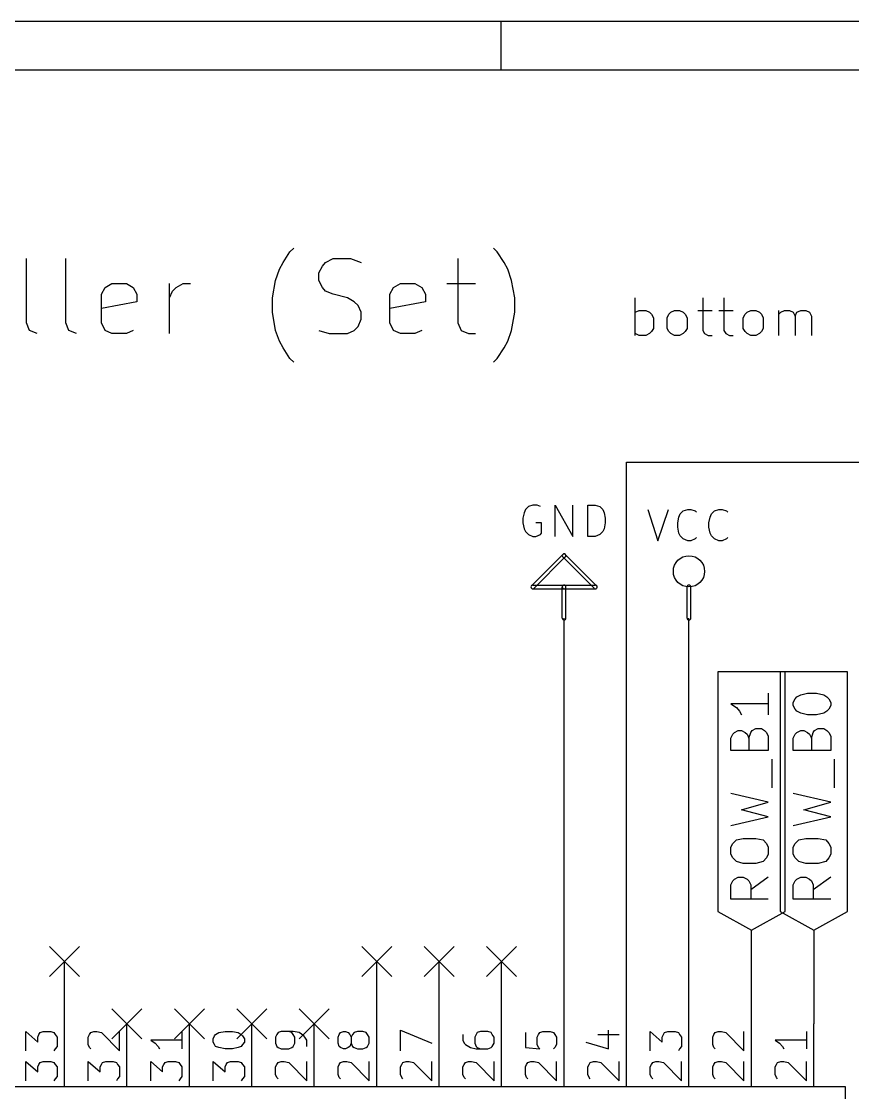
# Model space of a CAD drawing. Extents: x 10 to 287, y -200 to -10.
# Drawn here: x 140.49 to 174.3, y -53.59 to -10.01 of the extents above; entities that cross this region are included whole.
import ezdxf

# ---------------------------------------------------------------- set-up
doc = ezdxf.new("R2010")
doc.units = 0
doc.header["$MEASUREMENT"] = 0

msp = doc.modelspace()

# ---------------------------------------------------------------- linework, layer by layer
at = {"layer": 'Blue 2'}
for p, q in [((141.63, -47.6504), (142.85, -48.8696)), ((142.85, -47.6504), (141.63, -48.8696)), ((154.33, -47.6504), (155.55, -48.8696)), ((155.55, -47.6504), (154.33, -48.8696)), ((156.87, -47.6504), (158.09, -48.8696)), ((158.09, -47.6504), (156.87, -48.8696)), ((159.41, -47.6504), (160.63, -48.8696)), ((160.63, -47.6504), (159.41, -48.8696)), ((144.17, -50.1904), (145.39, -51.4096)), ((145.39, -50.1904), (144.17, -51.4096)), ((146.71, -50.1904), (147.93, -51.4096)), ((147.93, -50.1904), (146.71, -51.4096)), ((149.25, -50.1904), (150.47, -51.4096)), ((150.47, -50.1904), (149.25, -51.4096)), ((151.79, -50.1904), (153.01, -51.4096)), ((153.01, -50.1904), (151.79, -51.4096))]:
    msp.add_line(p, q, dxfattribs=at)
at = {"layer": 'Blue 3'}
for p, q in [((151.13, -19.812), (151.409, -19.3802)), ((151.409, -19.3802), (151.562, -19.2278)), ((159.842, -19.3802), (159.69, -19.2278)), ((160.122, -19.812), (159.842, -19.3802)), ((140.691, -22.2758), (140.691, -19.6596)), ((142.291, -22.2758), (142.291, -19.6596)), ((150.978, -20.0914), (151.13, -19.812)), ((152.578, -20.2438), (152.73, -19.9644)), ((152.73, -19.9644), (152.857, -19.812)), ((152.857, -19.812), (153.162, -19.6596)), ((153.162, -19.6596), (153.873, -19.6596)), ((153.873, -19.6596), (154.305, -19.812)), ((158.242, -19.6596), (158.242, -22.2758)), ((160.274, -20.0914), (160.122, -19.812)), ((150.825, -20.5486), (150.978, -20.0914)), ((152.578, -20.5486), (152.578, -20.2438)), ((160.426, -20.5486), (160.274, -20.0914)), ((143.739, -21.1074), (143.891, -20.828)), ((143.891, -20.828), (144.17, -20.6756)), ((144.17, -20.6756), (144.755, -20.6756)), ((144.755, -20.6756), (145.034, -20.828)), ((145.034, -20.828), (145.186, -21.1074)), ((146.507, -22.7076), (146.507, -20.6756)), ((146.634, -20.9804), (146.787, -20.828)), ((146.787, -20.828), (147.066, -20.6756)), ((147.066, -20.6756), (147.371, -20.6756)), ((150.698, -21.2598), (150.825, -20.5486)), ((152.73, -20.828), (152.578, -20.5486)), ((152.857, -20.9804), (152.73, -20.828)), ((155.473, -21.1074), (155.626, -20.828)), ((155.626, -20.828), (155.905, -20.6756)), ((155.905, -20.6756), (156.489, -20.6756)), ((156.489, -20.6756), (156.769, -20.828)), ((156.769, -20.828), (156.921, -21.1074)), ((157.785, -20.6756), (158.953, -20.6756)), ((160.553, -21.2598), (160.426, -20.5486)), ((143.739, -22.2758), (143.739, -21.1074)), ((145.186, -21.1074), (145.186, -21.4122)), ((146.507, -21.2598), (146.634, -20.9804)), ((150.698, -21.844), (150.698, -21.2598)), ((153.162, -21.1074), (152.857, -20.9804)), ((153.746, -21.2598), (153.162, -21.1074)), ((154.026, -21.4122), (153.746, -21.2598)), ((155.473, -22.2758), (155.473, -21.1074)), ((156.921, -21.1074), (156.921, -21.4122)), ((160.553, -21.844), (160.553, -21.2598)), ((165.456, -22.7838), (165.456, -21.2598)), ((168.199, -21.2598), (168.199, -22.5806)), ((169.062, -21.2598), (169.062, -22.5806)), ((145.186, -21.4122), (143.739, -21.6916)), ((154.178, -21.5646), (154.026, -21.4122)), ((154.305, -21.844), (154.178, -21.5646)), ((156.921, -21.4122), (155.473, -21.6916)), ((165.456, -21.844), (165.608, -21.7678)), ((165.608, -21.7678), (165.887, -21.7678)), ((165.887, -21.7678), (166.04, -21.844)), ((166.903, -21.844), (167.056, -21.7678)), ((167.056, -21.7678), (167.259, -21.7678)), ((167.259, -21.7678), (167.411, -21.844)), ((167.996, -21.7678), (168.58, -21.7678)), ((168.859, -21.7678), (169.443, -21.7678)), ((170.002, -21.844), (170.155, -21.7678)), ((170.155, -21.7678), (170.358, -21.7678)), ((170.358, -21.7678), (170.51, -21.844)), ((171.298, -22.7838), (171.298, -21.7678)), ((171.374, -21.844), (171.526, -21.7678)), ((171.526, -21.7678), (171.729, -21.7678)), ((171.729, -21.7678), (171.882, -21.844)), ((172.034, -21.844), (172.187, -21.7678)), ((172.187, -21.7678), (172.39, -21.7678)), ((172.39, -21.7678), (172.542, -21.844)), ((150.825, -22.5806), (150.698, -21.844)), ((154.178, -22.4282), (154.305, -22.1234)), ((154.305, -22.1234), (154.305, -21.844)), ((160.426, -22.5806), (160.553, -21.844)), ((166.04, -21.844), (166.116, -21.9202)), ((166.116, -21.9202), (166.192, -22.0726)), ((166.192, -22.0726), (166.192, -22.5044)), ((166.751, -22.0726), (166.827, -21.9202)), ((166.751, -22.5044), (166.751, -22.0726)), ((166.827, -21.9202), (166.903, -21.844)), ((167.411, -21.844), (167.488, -21.9202)), ((167.488, -21.9202), (167.564, -22.0726)), ((167.564, -22.0726), (167.564, -22.5044)), ((169.85, -22.0726), (169.926, -21.9202)), ((169.85, -22.5044), (169.85, -22.0726)), ((169.926, -21.9202), (170.002, -21.844)), ((170.51, -21.844), (170.586, -21.9202)), ((170.586, -21.9202), (170.663, -22.0726)), ((170.663, -22.0726), (170.663, -22.5044)), ((171.298, -21.9202), (171.374, -21.844)), ((171.882, -21.844), (171.958, -21.9964)), ((171.958, -21.9964), (172.034, -21.844)), ((171.958, -21.9964), (171.958, -22.7838)), ((172.542, -21.844), (172.618, -21.9964)), ((172.618, -21.9964), (172.618, -22.7838)), ((140.818, -22.5806), (140.691, -22.2758)), ((141.122, -22.7076), (140.818, -22.5806)), ((142.418, -22.5806), (142.291, -22.2758)), ((142.723, -22.7076), (142.418, -22.5806)), ((143.891, -22.5806), (143.739, -22.2758)), ((144.17, -22.7076), (143.891, -22.5806)), ((145.034, -22.5806), (144.755, -22.7076)), ((150.978, -23.0124), (150.825, -22.5806)), ((152.578, -22.5806), (153.01, -22.7076)), ((153.746, -22.7076), (154.026, -22.5806)), ((154.026, -22.5806), (154.178, -22.4282)), ((155.626, -22.5806), (155.473, -22.2758)), ((155.905, -22.7076), (155.626, -22.5806)), ((156.769, -22.5806), (156.489, -22.7076)), ((158.242, -22.2758), (158.369, -22.5806)), ((158.369, -22.5806), (158.674, -22.7076)), ((160.274, -23.0124), (160.426, -22.5806)), ((166.116, -22.6314), (166.04, -22.7076)), ((166.192, -22.5044), (166.116, -22.6314)), ((166.827, -22.6314), (166.751, -22.5044)), ((166.903, -22.7076), (166.827, -22.6314)), ((167.488, -22.6314), (167.411, -22.7076)), ((167.564, -22.5044), (167.488, -22.6314)), ((168.199, -22.5806), (168.275, -22.7076)), ((169.062, -22.5806), (169.139, -22.7076)), ((169.926, -22.6314), (169.85, -22.5044)), ((170.002, -22.7076), (169.926, -22.6314)), ((170.586, -22.6314), (170.51, -22.7076)), ((170.663, -22.5044), (170.586, -22.6314)), ((144.755, -22.7076), (144.17, -22.7076)), ((151.13, -23.2918), (150.978, -23.0124)), ((153.01, -22.7076), (153.746, -22.7076)), ((156.489, -22.7076), (155.905, -22.7076)), ((158.674, -22.7076), (158.953, -22.7076)), ((160.122, -23.2918), (160.274, -23.0124)), ((165.608, -22.7838), (165.456, -22.7076)), ((165.887, -22.7838), (165.608, -22.7838)), ((166.04, -22.7076), (165.887, -22.7838)), ((167.056, -22.7838), (166.903, -22.7076)), ((167.259, -22.7838), (167.056, -22.7838)), ((167.411, -22.7076), (167.259, -22.7838)), ((168.275, -22.7076), (168.427, -22.7838)), ((168.427, -22.7838), (168.58, -22.7838)), ((169.139, -22.7076), (169.291, -22.7838)), ((169.291, -22.7838), (169.443, -22.7838)), ((170.155, -22.7838), (170.002, -22.7076)), ((170.358, -22.7838), (170.155, -22.7838)), ((170.51, -22.7076), (170.358, -22.7838)), ((151.409, -23.7236), (151.13, -23.2918)), ((159.842, -23.7236), (160.122, -23.2918)), ((151.562, -23.876), (151.409, -23.7236)), ((159.69, -23.876), (159.842, -23.7236))]:
    msp.add_line(p, q, dxfattribs=at)
at = {"layer": 'Cyan 2'}
for p, q in [((160.934, -29.9974), (160.884, -30.226)), ((160.985, -29.8704), (160.934, -29.9974)), ((161.112, -29.7434), (160.985, -29.8704)), ((161.29, -29.6926), (161.112, -29.7434)), ((161.468, -29.6926), (161.29, -29.6926)), ((161.595, -29.7434), (161.468, -29.6926)), ((162.204, -30.9626), (162.204, -29.6926)), ((162.204, -29.6926), (162.916, -30.9626)), ((162.916, -30.9626), (162.916, -29.6926)), ((163.525, -30.9626), (163.525, -29.6926)), ((163.525, -29.6926), (163.83, -29.6926)), ((163.83, -29.6926), (164.008, -29.7434)), ((164.008, -29.7434), (164.135, -29.8704)), ((164.135, -29.8704), (164.186, -29.9974)), ((164.186, -29.9974), (164.236, -30.226)), ((165.964, -29.8704), (166.37, -31.1404)), ((166.37, -31.1404), (166.802, -29.8704)), ((167.234, -30.1752), (167.284, -30.0482)), ((167.284, -30.0482), (167.411, -29.9212)), ((167.411, -29.9212), (167.589, -29.8704)), ((167.589, -29.8704), (167.716, -29.8704)), ((167.716, -29.8704), (167.894, -29.9212)), ((167.894, -29.9212), (167.945, -29.972)), ((168.504, -30.1752), (168.554, -30.0482)), ((168.554, -30.0482), (168.681, -29.9212)), ((168.681, -29.9212), (168.859, -29.8704)), ((168.859, -29.8704), (168.986, -29.8704)), ((168.986, -29.8704), (169.164, -29.9212)), ((169.164, -29.9212), (169.215, -29.972)), ((160.884, -30.226), (160.884, -30.4038)), ((160.884, -30.4038), (160.934, -30.6578)), ((161.646, -30.4038), (161.417, -30.4038)), ((161.646, -30.8356), (161.646, -30.4038)), ((164.236, -30.4038), (164.186, -30.6578)), ((164.236, -30.226), (164.236, -30.4038)), ((167.183, -30.4038), (167.234, -30.1752)), ((167.183, -30.5816), (167.183, -30.4038)), ((168.453, -30.4038), (168.504, -30.1752)), ((168.453, -30.5816), (168.453, -30.4038)), ((160.934, -30.6578), (160.985, -30.7594)), ((160.985, -30.7594), (161.112, -30.8864)), ((161.112, -30.8864), (161.29, -30.9626)), ((161.417, -30.9626), (161.595, -30.8864)), ((161.595, -30.8864), (161.646, -30.8356)), ((164.008, -30.8864), (163.83, -30.9626)), ((164.135, -30.7594), (164.008, -30.8864)), ((164.186, -30.6578), (164.135, -30.7594)), ((167.234, -30.8356), (167.183, -30.5816)), ((167.284, -30.9372), (167.234, -30.8356)), ((167.411, -31.0642), (167.284, -30.9372)), ((168.504, -30.8356), (168.453, -30.5816)), ((168.554, -30.9372), (168.504, -30.8356)), ((168.681, -31.0642), (168.554, -30.9372)), ((161.29, -30.9626), (161.417, -30.9626)), ((163.83, -30.9626), (163.525, -30.9626)), ((167.589, -31.1404), (167.411, -31.0642)), ((167.716, -31.1404), (167.589, -31.1404)), ((167.894, -31.0642), (167.716, -31.1404)), ((167.945, -31.0134), (167.894, -31.0642)), ((168.859, -31.1404), (168.681, -31.0642)), ((168.986, -31.1404), (168.859, -31.1404)), ((169.164, -31.0642), (168.986, -31.1404)), ((169.215, -31.0134), (169.164, -31.0642))]:
    msp.add_line(p, q, dxfattribs=at)
at = {"layer": 'Green 2'}
for p, q in [((165.1, -50.8), (165.1, -27.94)), ((165.1, -27.94), (182.88, -27.94)), ((162.56, -50.8), (162.56, -34.29)), ((167.64, -50.8), (167.64, -34.29)), ((170.18, -50.8), (170.18, -46.99)), ((172.72, -46.99), (172.72, -50.8)), ((142.24, -50.8), (142.24, -48.26)), ((154.94, -50.8), (154.94, -48.26)), ((157.48, -50.8), (157.48, -48.26)), ((160.02, -50.8), (160.02, -48.26))]:
    msp.add_line(p, q, dxfattribs=at)
at = {"layer": 'L.Yellow'}
for p, q in [((123.19, -53.34), (173.99, -53.34)), ((173.99, -53.34), (173.99, -76.2))]:
    msp.add_line(p, q, dxfattribs=at)
at = {"layer": 'Red 2'}
for p, q in [((286.995, -10.0076), (10.0076, -10.0076)), ((159.995, -11.9888), (159.995, -10.0076)), ((285.013, -11.9888), (11.9888, -11.9888)), ((161.239, -32.9692), (162.509, -31.6992)), ((161.341, -33.0708), (162.611, -31.8008)), ((162.509, -31.8008), (163.779, -33.0708)), ((162.611, -31.6992), (163.881, -32.9692)), ((161.29, -32.9438), (162.56, -32.9438)), ((161.29, -33.0962), (162.56, -33.0962)), ((162.484, -34.29), (162.484, -33.02)), ((162.56, -32.9438), (163.83, -32.9438)), ((162.56, -33.0962), (163.83, -33.0962)), ((162.636, -34.29), (162.636, -33.02)), ((167.564, -34.29), (167.564, -33.02)), ((167.716, -34.29), (167.716, -33.02)), ((170.18, -36.4744), (168.808, -36.4744)), ((168.808, -36.4744), (168.808, -46.228)), ((171.552, -36.4744), (170.18, -36.4744)), ((172.72, -36.4744), (171.348, -36.4744)), ((171.348, -36.4744), (171.348, -46.228)), ((171.552, -46.228), (171.552, -36.4744)), ((174.092, -36.4744), (172.72, -36.4744)), ((174.092, -46.228), (174.092, -36.4744)), ((170.866, -37.338), (170.866, -38.227)), ((172.034, -37.4904), (172.187, -37.4142)), ((172.187, -37.4142), (172.466, -37.338)), ((172.466, -37.338), (172.822, -37.338)), ((172.822, -37.338), (173.126, -37.4142)), ((173.126, -37.4142), (173.253, -37.4904)), ((170.866, -37.7698), (169.342, -37.7698)), ((169.342, -37.7698), (169.57, -37.9222)), ((171.882, -37.719), (171.958, -37.5666)), ((171.882, -37.846), (171.882, -37.719)), ((171.958, -37.9984), (171.882, -37.846)), ((171.958, -37.5666), (172.034, -37.4904)), ((173.253, -37.4904), (173.33, -37.5666)), ((173.33, -37.5666), (173.406, -37.719)), ((173.406, -37.846), (173.33, -37.9984)), ((173.406, -37.719), (173.406, -37.846)), ((169.57, -37.9222), (169.697, -38.0746)), ((169.697, -38.0746), (169.774, -38.227)), ((172.034, -38.0746), (171.958, -37.9984)), ((172.187, -38.1508), (172.034, -38.0746)), ((172.466, -38.227), (172.187, -38.1508)), ((172.822, -38.227), (172.466, -38.227)), ((173.126, -38.1508), (172.822, -38.227)), ((173.253, -38.0746), (173.126, -38.1508)), ((173.33, -37.9984), (173.253, -38.0746)), ((170.205, -38.862), (170.358, -38.7858)), ((170.358, -38.7858), (170.586, -38.7858)), ((170.586, -38.7858), (170.713, -38.862)), ((172.745, -38.862), (172.898, -38.7858)), ((172.898, -38.7858), (173.126, -38.7858)), ((173.126, -38.7858), (173.253, -38.862)), ((169.342, -39.1668), (169.418, -39.0144)), ((169.342, -39.6748), (169.342, -39.1668)), ((169.418, -39.0144), (169.494, -38.9382)), ((169.494, -38.9382), (169.647, -38.862)), ((169.647, -38.862), (169.774, -38.862)), ((169.774, -38.862), (169.926, -38.9382)), ((169.926, -38.9382), (170.002, -39.0144)), ((170.002, -39.0144), (170.078, -39.1668)), ((170.078, -39.1668), (170.155, -38.9382)), ((170.078, -39.1668), (170.078, -39.6748)), ((170.155, -38.9382), (170.205, -38.862)), ((170.713, -38.862), (170.79, -38.9382)), ((170.79, -38.9382), (170.866, -39.0906)), ((170.866, -39.0906), (170.866, -39.6748)), ((171.882, -39.1668), (171.958, -39.0144)), ((171.882, -39.6748), (171.882, -39.1668)), ((171.958, -39.0144), (172.034, -38.9382)), ((172.034, -38.9382), (172.187, -38.862)), ((172.187, -38.862), (172.314, -38.862)), ((172.314, -38.862), (172.466, -38.9382)), ((172.466, -38.9382), (172.542, -39.0144)), ((172.542, -39.0144), (172.618, -39.1668)), ((172.618, -39.1668), (172.695, -38.9382)), ((172.618, -39.1668), (172.618, -39.6748)), ((172.695, -38.9382), (172.745, -38.862)), ((173.253, -38.862), (173.33, -38.9382)), ((173.33, -38.9382), (173.406, -39.0906)), ((173.406, -39.0906), (173.406, -39.6748)), ((170.866, -39.6748), (169.342, -39.6748)), ((171.018, -41.1988), (171.018, -40.0304)), ((173.406, -39.6748), (171.882, -39.6748)), ((173.558, -41.1988), (173.558, -40.0304)), ((170.866, -41.783), (169.342, -41.4274)), ((169.774, -42.0878), (170.866, -41.783)), ((173.406, -41.783), (171.882, -41.4274)), ((172.314, -42.0878), (173.406, -41.783)), ((170.866, -42.3672), (169.774, -42.0878)), ((173.406, -42.3672), (172.314, -42.0878)), ((169.342, -42.7228), (170.866, -42.3672)), ((171.882, -42.7228), (173.406, -42.3672)), ((169.342, -43.6118), (169.418, -43.4594)), ((169.418, -43.4594), (169.57, -43.307)), ((169.57, -43.307), (169.85, -43.2562)), ((169.85, -43.2562), (170.358, -43.2562)), ((170.358, -43.2562), (170.663, -43.307)), ((170.663, -43.307), (170.79, -43.4594)), ((170.79, -43.4594), (170.866, -43.6118)), ((171.882, -43.6118), (171.958, -43.4594)), ((171.958, -43.4594), (172.11, -43.307)), ((172.11, -43.307), (172.39, -43.2562)), ((172.39, -43.2562), (172.898, -43.2562)), ((172.898, -43.2562), (173.203, -43.307)), ((173.203, -43.307), (173.33, -43.4594)), ((173.33, -43.4594), (173.406, -43.6118)), ((169.342, -43.8912), (169.342, -43.6118)), ((169.418, -44.0436), (169.342, -43.8912)), ((170.866, -43.8912), (170.79, -44.0436)), ((170.866, -43.6118), (170.866, -43.8912)), ((171.882, -43.8912), (171.882, -43.6118)), ((171.958, -44.0436), (171.882, -43.8912)), ((173.406, -43.8912), (173.33, -44.0436)), ((173.406, -43.6118), (173.406, -43.8912)), ((169.57, -44.196), (169.418, -44.0436)), ((169.85, -44.2722), (169.57, -44.196)), ((170.358, -44.2722), (169.85, -44.2722)), ((170.663, -44.196), (170.358, -44.2722)), ((170.79, -44.0436), (170.663, -44.196)), ((172.11, -44.196), (171.958, -44.0436)), ((172.39, -44.2722), (172.11, -44.196)), ((172.898, -44.2722), (172.39, -44.2722)), ((173.203, -44.196), (172.898, -44.2722)), ((173.33, -44.0436), (173.203, -44.196)), ((169.494, -44.9072), (169.647, -44.831)), ((169.647, -44.831), (169.85, -44.831)), ((169.85, -44.831), (170.002, -44.9072)), ((170.866, -44.831), (170.155, -45.339)), ((172.034, -44.9072), (172.187, -44.831)), ((172.187, -44.831), (172.39, -44.831)), ((172.39, -44.831), (172.542, -44.9072)), ((173.406, -44.831), (172.695, -45.339)), ((169.342, -45.1358), (169.418, -44.9834)), ((169.342, -45.72), (169.342, -45.1358)), ((169.418, -44.9834), (169.494, -44.9072)), ((170.002, -44.9072), (170.078, -44.9834)), ((170.078, -44.9834), (170.155, -45.1358)), ((170.155, -45.1358), (170.155, -45.72)), ((171.882, -45.1358), (171.958, -44.9834)), ((171.882, -45.72), (171.882, -45.1358)), ((171.958, -44.9834), (172.034, -44.9072)), ((172.542, -44.9072), (172.618, -44.9834)), ((172.618, -44.9834), (172.695, -45.1358)), ((172.695, -45.1358), (172.695, -45.72)), ((170.866, -45.72), (169.342, -45.72)), ((173.406, -45.72), (171.882, -45.72)), ((168.808, -46.228), (170.18, -46.99)), ((170.18, -46.99), (171.552, -46.228)), ((171.348, -46.228), (172.72, -46.99)), ((172.72, -46.99), (174.092, -46.228)), ((142.24, -53.34), (142.24, -50.8)), ((144.78, -53.34), (144.78, -50.8)), ((147.32, -53.34), (147.32, -50.8)), ((149.86, -53.34), (149.86, -50.8)), ((152.4, -53.34), (152.4, -50.8)), ((154.94, -53.34), (154.94, -50.8)), ((157.48, -53.34), (157.48, -50.8)), ((160.02, -53.34), (160.02, -50.8)), ((162.56, -53.34), (162.56, -50.8)), ((165.1, -53.34), (165.1, -50.8)), ((167.64, -53.34), (167.64, -50.8)), ((170.18, -53.34), (170.18, -50.8)), ((172.72, -53.34), (172.72, -50.8)), ((140.665, -51.8922), (140.665, -51.1048)), ((140.665, -51.1048), (141.148, -51.5366)), ((141.148, -51.3334), (141.199, -51.2318)), ((141.148, -51.5366), (141.148, -51.3334)), ((141.199, -51.2318), (141.249, -51.1556)), ((141.249, -51.1556), (141.376, -51.1048)), ((141.376, -51.1048), (141.681, -51.1048)), ((141.681, -51.1048), (141.808, -51.1556)), ((141.808, -51.1556), (141.859, -51.2318)), ((141.859, -51.2318), (141.935, -51.3334)), ((141.935, -51.3334), (141.935, -51.7144)), ((143.205, -51.3334), (143.256, -51.2318)), ((143.205, -51.6382), (143.205, -51.3334)), ((143.256, -51.2318), (143.307, -51.1556)), ((143.307, -51.1556), (143.434, -51.1048)), ((143.434, -51.1048), (143.561, -51.1048)), ((143.561, -51.1048), (143.739, -51.1556)), ((143.739, -51.1556), (144.475, -51.8922)), ((144.475, -51.8922), (144.475, -51.1048)), ((147.015, -51.1048), (147.015, -51.816)), ((148.285, -51.4096), (148.336, -51.2826)), ((148.285, -51.5366), (148.285, -51.4096)), ((148.336, -51.2826), (148.387, -51.2318)), ((148.387, -51.2318), (148.514, -51.1556)), ((148.514, -51.1556), (148.768, -51.1048)), ((148.768, -51.1048), (149.073, -51.1048)), ((149.073, -51.1048), (149.301, -51.1556)), ((149.301, -51.1556), (149.428, -51.2318)), ((149.428, -51.2318), (149.479, -51.2826)), ((149.479, -51.2826), (149.555, -51.4096)), ((149.555, -51.4096), (149.555, -51.5366)), ((150.876, -51.2318), (150.825, -51.3334)), ((150.825, -51.3334), (150.825, -51.5874)), ((150.927, -51.1556), (150.876, -51.2318)), ((151.054, -51.1048), (150.927, -51.1556)), ((151.536, -51.1048), (151.054, -51.1048)), ((151.486, -51.1556), (151.359, -51.1048)), ((151.536, -51.2318), (151.486, -51.1556)), ((151.79, -51.1556), (151.536, -51.1048)), ((151.613, -51.3334), (151.536, -51.2318)), ((151.613, -51.5874), (151.613, -51.3334)), ((151.968, -51.2826), (151.79, -51.1556)), ((152.019, -51.3334), (151.968, -51.2826)), ((152.095, -51.4604), (152.019, -51.3334)), ((153.365, -51.3334), (153.416, -51.2318)), ((153.365, -51.5874), (153.365, -51.3334)), ((153.416, -51.2318), (153.467, -51.1556)), ((153.467, -51.1556), (153.594, -51.1048)), ((153.594, -51.1048), (153.67, -51.1048)), ((153.67, -51.1048), (153.772, -51.1556)), ((153.772, -51.1556), (153.848, -51.2318)), ((153.848, -51.2318), (153.899, -51.3334)), ((153.949, -51.2318), (153.899, -51.3334)), ((153.899, -51.3334), (153.899, -51.5874)), ((154.026, -51.1556), (153.949, -51.2318)), ((154.153, -51.1048), (154.026, -51.1556)), ((154.381, -51.1048), (154.153, -51.1048)), ((154.508, -51.1556), (154.381, -51.1048)), ((154.559, -51.2318), (154.508, -51.1556)), ((154.635, -51.3334), (154.559, -51.2318)), ((154.635, -51.5874), (154.635, -51.3334)), ((155.905, -51.8922), (155.905, -51.054)), ((155.905, -51.054), (157.175, -51.5874)), ((158.445, -51.2318), (158.445, -51.4604)), ((158.979, -51.2318), (158.928, -51.3334)), ((158.928, -51.3334), (158.928, -51.5874)), ((159.029, -51.1556), (158.979, -51.2318)), ((159.156, -51.1048), (159.029, -51.1556)), ((159.461, -51.1048), (159.156, -51.1048)), ((159.588, -51.1556), (159.461, -51.1048)), ((159.639, -51.2318), (159.588, -51.1556)), ((159.715, -51.3334), (159.639, -51.2318)), ((159.715, -51.5874), (159.715, -51.3334)), ((160.985, -51.1556), (160.985, -51.7652)), ((161.468, -51.3334), (161.519, -51.2318)), ((161.468, -51.6382), (161.468, -51.3334)), ((161.519, -51.2318), (161.569, -51.1556)), ((161.569, -51.1556), (161.696, -51.1048)), ((161.696, -51.1048), (162.001, -51.1048)), ((162.001, -51.1048), (162.128, -51.1556)), ((162.128, -51.1556), (162.179, -51.2318)), ((162.179, -51.2318), (162.255, -51.3334)), ((162.255, -51.3334), (162.255, -51.6382)), ((163.932, -51.2318), (164.795, -51.2318)), ((164.363, -51.816), (164.363, -51.054)), ((166.065, -51.8922), (166.065, -51.1048)), ((166.065, -51.1048), (166.548, -51.5366)), ((166.548, -51.3334), (166.599, -51.2318)), ((166.548, -51.5366), (166.548, -51.3334)), ((166.599, -51.2318), (166.649, -51.1556)), ((166.649, -51.1556), (166.776, -51.1048)), ((166.776, -51.1048), (167.081, -51.1048)), ((167.081, -51.1048), (167.208, -51.1556)), ((167.208, -51.1556), (167.259, -51.2318)), ((167.259, -51.2318), (167.335, -51.3334)), ((167.335, -51.3334), (167.335, -51.7144)), ((168.605, -51.3334), (168.656, -51.2318)), ((168.605, -51.6382), (168.605, -51.3334)), ((168.656, -51.2318), (168.707, -51.1556)), ((168.707, -51.1556), (168.834, -51.1048)), ((168.834, -51.1048), (168.961, -51.1048)), ((168.961, -51.1048), (169.139, -51.1556)), ((169.139, -51.1556), (169.875, -51.8922)), ((169.875, -51.8922), (169.875, -51.1048)), ((172.415, -51.1048), (172.415, -51.816)), ((141.859, -51.816), (141.808, -51.8922)), ((141.935, -51.7144), (141.859, -51.816)), ((143.256, -51.7652), (143.205, -51.6382)), ((143.307, -51.816), (143.256, -51.7652)), ((147.015, -51.4604), (145.745, -51.4604)), ((145.745, -51.4604), (145.923, -51.5874)), ((145.923, -51.5874), (146.05, -51.7144)), ((146.05, -51.7144), (146.101, -51.816)), ((148.336, -51.6382), (148.285, -51.5366)), ((148.387, -51.7144), (148.336, -51.6382)), ((148.514, -51.7652), (148.387, -51.7144)), ((148.768, -51.816), (148.514, -51.7652)), ((149.073, -51.816), (148.768, -51.816)), ((149.301, -51.7652), (149.073, -51.816)), ((149.428, -51.7144), (149.301, -51.7652)), ((149.479, -51.6382), (149.428, -51.7144)), ((149.555, -51.5366), (149.479, -51.6382)), ((150.825, -51.5874), (150.876, -51.7144)), ((150.876, -51.7144), (150.927, -51.7652)), ((150.927, -51.7652), (151.054, -51.816)), ((151.054, -51.816), (151.359, -51.816)), ((151.359, -51.816), (151.486, -51.7652)), ((151.486, -51.7652), (151.536, -51.7144)), ((151.536, -51.7144), (151.613, -51.5874)), ((152.095, -51.7144), (152.095, -51.4604)), ((153.416, -51.7144), (153.365, -51.5874)), ((153.467, -51.7652), (153.416, -51.7144)), ((153.594, -51.816), (153.467, -51.7652)), ((153.67, -51.816), (153.594, -51.816)), ((153.772, -51.7652), (153.67, -51.816)), ((153.848, -51.7144), (153.772, -51.7652)), ((153.899, -51.5874), (153.848, -51.7144)), ((153.899, -51.5874), (153.949, -51.7144)), ((153.949, -51.7144), (154.026, -51.7652)), ((154.026, -51.7652), (154.153, -51.816)), ((154.153, -51.816), (154.381, -51.816)), ((154.381, -51.816), (154.508, -51.7652)), ((154.508, -51.7652), (154.559, -51.7144)), ((154.559, -51.7144), (154.635, -51.5874)), ((158.445, -51.4604), (158.496, -51.5874)), ((158.496, -51.5874), (158.547, -51.6382)), ((158.547, -51.6382), (158.75, -51.7652)), ((158.75, -51.7652), (158.979, -51.816)), ((158.928, -51.5874), (158.979, -51.7144)), ((158.979, -51.7144), (159.029, -51.7652)), ((158.979, -51.816), (159.461, -51.816)), ((159.029, -51.7652), (159.156, -51.816)), ((159.461, -51.816), (159.588, -51.7652)), ((159.588, -51.7652), (159.639, -51.7144)), ((159.639, -51.7144), (159.715, -51.5874)), ((160.985, -51.7652), (161.569, -51.816)), ((161.519, -51.7652), (161.468, -51.6382)), ((161.569, -51.816), (161.519, -51.7652)), ((162.179, -51.7652), (162.128, -51.816)), ((162.255, -51.6382), (162.179, -51.7652)), ((163.449, -51.5366), (164.363, -51.816)), ((167.259, -51.816), (167.208, -51.8922)), ((167.335, -51.7144), (167.259, -51.816)), ((168.656, -51.7652), (168.605, -51.6382)), ((168.707, -51.816), (168.656, -51.7652)), ((172.415, -51.4604), (171.145, -51.4604)), ((171.145, -51.4604), (171.323, -51.5874)), ((171.323, -51.5874), (171.45, -51.7144)), ((171.45, -51.7144), (171.501, -51.816)), ((140.665, -53.1114), (140.665, -52.324)), ((140.665, -52.324), (141.148, -52.7558)), ((141.148, -52.5526), (141.199, -52.451)), ((141.148, -52.7558), (141.148, -52.5526)), ((141.199, -52.451), (141.249, -52.3748)), ((141.249, -52.3748), (141.376, -52.324)), ((141.376, -52.324), (141.681, -52.324)), ((141.681, -52.324), (141.808, -52.3748)), ((141.808, -52.3748), (141.859, -52.451)), ((141.859, -52.451), (141.935, -52.5526)), ((141.935, -52.5526), (141.935, -52.9336)), ((143.205, -53.1114), (143.205, -52.324)), ((143.205, -52.324), (143.688, -52.7558)), ((143.688, -52.5526), (143.739, -52.451)), ((143.688, -52.7558), (143.688, -52.5526)), ((143.739, -52.451), (143.789, -52.3748)), ((143.789, -52.3748), (143.916, -52.324)), ((143.916, -52.324), (144.221, -52.324)), ((144.221, -52.324), (144.348, -52.3748)), ((144.348, -52.3748), (144.399, -52.451)), ((144.399, -52.451), (144.475, -52.5526)), ((144.475, -52.5526), (144.475, -52.9336)), ((145.745, -53.1114), (145.745, -52.324)), ((145.745, -52.324), (146.228, -52.7558)), ((146.228, -52.5526), (146.279, -52.451)), ((146.228, -52.7558), (146.228, -52.5526)), ((146.279, -52.451), (146.329, -52.3748)), ((146.329, -52.3748), (146.456, -52.324)), ((146.456, -52.324), (146.761, -52.324)), ((146.761, -52.324), (146.888, -52.3748)), ((146.888, -52.3748), (146.939, -52.451)), ((146.939, -52.451), (147.015, -52.5526)), ((147.015, -52.5526), (147.015, -52.9336)), ((148.285, -53.1114), (148.285, -52.324)), ((148.285, -52.324), (148.768, -52.7558)), ((148.768, -52.5526), (148.819, -52.451)), ((148.768, -52.7558), (148.768, -52.5526)), ((148.819, -52.451), (148.869, -52.3748)), ((148.869, -52.3748), (148.996, -52.324)), ((148.996, -52.324), (149.301, -52.324)), ((149.301, -52.324), (149.428, -52.3748)), ((149.428, -52.3748), (149.479, -52.451)), ((149.479, -52.451), (149.555, -52.5526)), ((149.555, -52.5526), (149.555, -52.9336)), ((150.825, -52.5526), (150.876, -52.451)), ((150.825, -52.8574), (150.825, -52.5526)), ((150.876, -52.451), (150.927, -52.3748)), ((150.927, -52.3748), (151.054, -52.324)), ((151.054, -52.324), (151.181, -52.324)), ((151.181, -52.324), (151.359, -52.3748)), ((151.359, -52.3748), (152.095, -53.1114)), ((152.095, -53.1114), (152.095, -52.324)), ((153.365, -52.5526), (153.416, -52.451)), ((153.365, -52.8574), (153.365, -52.5526)), ((153.416, -52.451), (153.467, -52.3748)), ((153.467, -52.3748), (153.594, -52.324)), ((153.594, -52.324), (153.721, -52.324)), ((153.721, -52.324), (153.899, -52.3748)), ((153.899, -52.3748), (154.635, -53.1114)), ((154.635, -53.1114), (154.635, -52.324)), ((155.905, -52.5526), (155.956, -52.451)), ((155.905, -52.8574), (155.905, -52.5526)), ((155.956, -52.451), (156.007, -52.3748)), ((156.007, -52.3748), (156.134, -52.324)), ((156.134, -52.324), (156.261, -52.324)), ((156.261, -52.324), (156.439, -52.3748)), ((156.439, -52.3748), (157.175, -53.1114)), ((157.175, -53.1114), (157.175, -52.324)), ((158.445, -52.5526), (158.496, -52.451)), ((158.445, -52.8574), (158.445, -52.5526)), ((158.496, -52.451), (158.547, -52.3748)), ((158.547, -52.3748), (158.674, -52.324)), ((158.674, -52.324), (158.801, -52.324)), ((158.801, -52.324), (158.979, -52.3748)), ((158.979, -52.3748), (159.715, -53.1114)), ((159.715, -53.1114), (159.715, -52.324)), ((160.985, -52.5526), (161.036, -52.451)), ((160.985, -52.8574), (160.985, -52.5526)), ((161.036, -52.451), (161.087, -52.3748)), ((161.087, -52.3748), (161.214, -52.324)), ((161.214, -52.324), (161.341, -52.324)), ((161.341, -52.324), (161.519, -52.3748)), ((161.519, -52.3748), (162.255, -53.1114)), ((162.255, -53.1114), (162.255, -52.324)), ((163.525, -52.5526), (163.576, -52.451)), ((163.525, -52.8574), (163.525, -52.5526)), ((163.576, -52.451), (163.627, -52.3748)), ((163.627, -52.3748), (163.754, -52.324)), ((163.754, -52.324), (163.881, -52.324)), ((163.881, -52.324), (164.059, -52.3748)), ((164.059, -52.3748), (164.795, -53.1114)), ((164.795, -53.1114), (164.795, -52.324)), ((166.065, -52.5526), (166.116, -52.451)), ((166.065, -52.8574), (166.065, -52.5526)), ((166.116, -52.451), (166.167, -52.3748)), ((166.167, -52.3748), (166.294, -52.324)), ((166.294, -52.324), (166.421, -52.324)), ((166.421, -52.324), (166.599, -52.3748)), ((166.599, -52.3748), (167.335, -53.1114)), ((167.335, -53.1114), (167.335, -52.324)), ((168.605, -52.5526), (168.656, -52.451)), ((168.605, -52.8574), (168.605, -52.5526)), ((168.656, -52.451), (168.707, -52.3748)), ((168.707, -52.3748), (168.834, -52.324)), ((168.834, -52.324), (168.961, -52.324)), ((168.961, -52.324), (169.139, -52.3748)), ((169.139, -52.3748), (169.875, -53.1114)), ((169.875, -53.1114), (169.875, -52.324)), ((171.145, -52.5526), (171.196, -52.451)), ((171.145, -52.8574), (171.145, -52.5526)), ((171.196, -52.451), (171.247, -52.3748)), ((171.247, -52.3748), (171.374, -52.324)), ((171.374, -52.324), (171.501, -52.324)), ((171.501, -52.324), (171.679, -52.3748)), ((171.679, -52.3748), (172.415, -53.1114)), ((172.415, -53.1114), (172.415, -52.324)), ((141.859, -53.0352), (141.808, -53.1114)), ((141.935, -52.9336), (141.859, -53.0352)), ((144.399, -53.0352), (144.348, -53.1114)), ((144.475, -52.9336), (144.399, -53.0352)), ((146.939, -53.0352), (146.888, -53.1114)), ((147.015, -52.9336), (146.939, -53.0352)), ((149.479, -53.0352), (149.428, -53.1114)), ((149.555, -52.9336), (149.479, -53.0352)), ((150.876, -52.9844), (150.825, -52.8574)), ((150.927, -53.0352), (150.876, -52.9844)), ((153.416, -52.9844), (153.365, -52.8574)), ((153.467, -53.0352), (153.416, -52.9844)), ((155.956, -52.9844), (155.905, -52.8574)), ((156.007, -53.0352), (155.956, -52.9844)), ((158.496, -52.9844), (158.445, -52.8574)), ((158.547, -53.0352), (158.496, -52.9844)), ((161.036, -52.9844), (160.985, -52.8574)), ((161.087, -53.0352), (161.036, -52.9844)), ((163.576, -52.9844), (163.525, -52.8574)), ((163.627, -53.0352), (163.576, -52.9844)), ((166.116, -52.9844), (166.065, -52.8574)), ((166.167, -53.0352), (166.116, -52.9844)), ((168.656, -52.9844), (168.605, -52.8574)), ((168.707, -53.0352), (168.656, -52.9844)), ((171.196, -52.9844), (171.145, -52.8574)), ((171.247, -53.0352), (171.196, -52.9844)), ((123.19, -53.34), (173.99, -53.34)), ((173.99, -53.34), (173.99, -76.2))]:
    msp.add_line(p, q, dxfattribs=at)
msp.add_circle((167.64, -32.385), 0.635, dxfattribs=at)
for centre, start, end in [((162.56, -31.75), 45, 225), ((162.56, -31.75), 315, 495), ((161.29, -33.02), 90, 270), ((161.29, -33.02), 135, 315), ((162.56, -33.02), 360, 540), ((162.56, -33.02), 90, 270), ((162.56, -33.02), 270, 450), ((163.83, -33.02), 225, 405), ((163.83, -33.02), 270, 450), ((167.64, -33.02), 360, 540), ((162.56, -34.29), 180, 360), ((167.64, -34.29), 180, 360)]:
    msp.add_arc(centre, 0.0762, start, end, dxfattribs=at)

doc.saveas('drawing.dxf')
